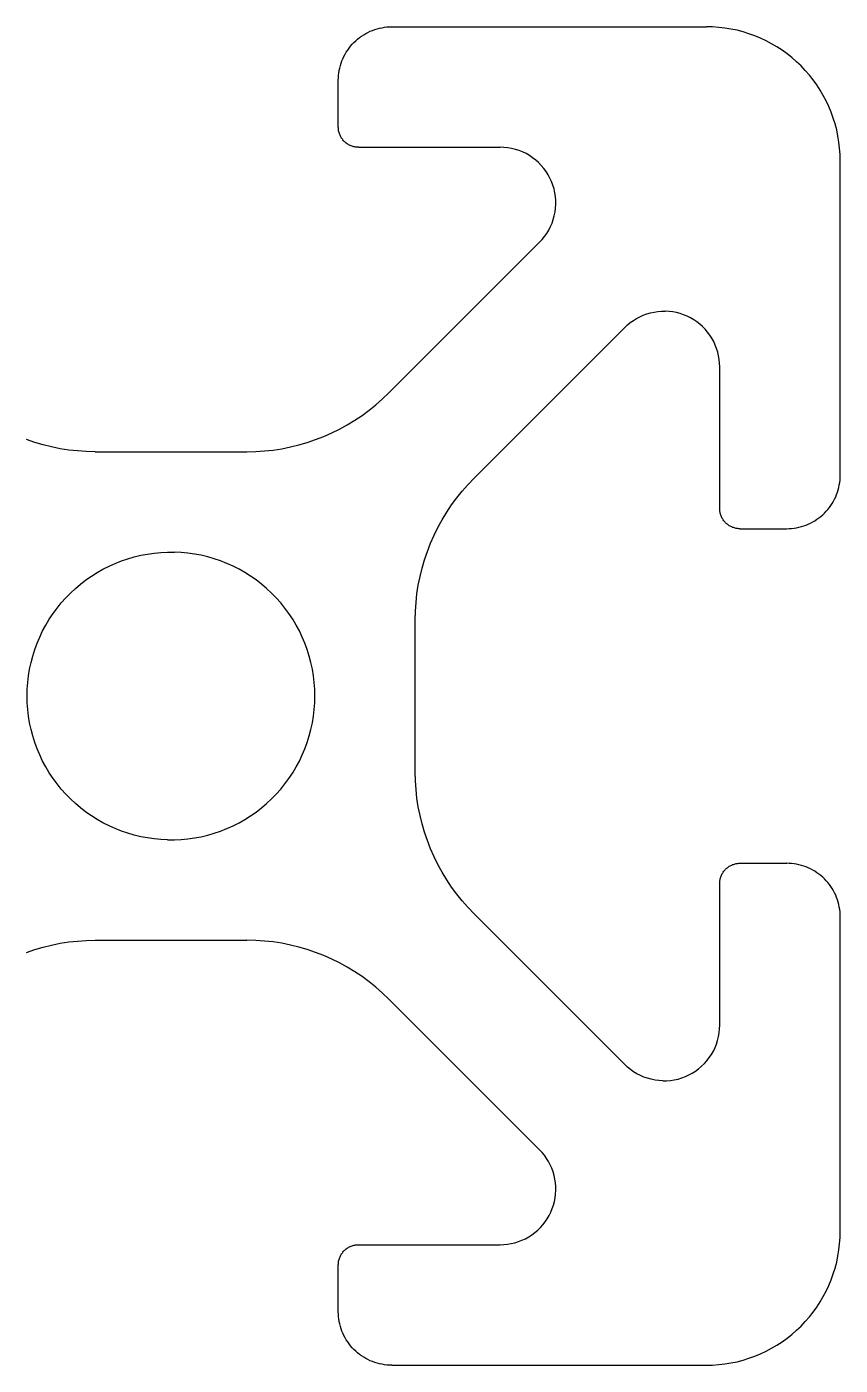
# Model space of a CAD drawing. Extents: x -10 to 10, y -10 to 10.
# Drawn here: x -2.16 to 10, y -10 to 10 of the extents above; entities that cross this region are included whole.
import ezdxf

# ---------------------------------------------------------------- set-up
doc = ezdxf.new("R2010")
doc.units = 0
doc.header["$LTSCALE"] = 1.2
doc.linetypes.add('PHL_THICK', pattern=[0])
doc.layers.add('PROJECTION', color=7, linetype='CONTINUOUS')

msp = doc.modelspace()

# ---------------------------------------------------------------- linework, layer by layer
at = {"layer": 'PROJECTION', "color": 7, "linetype": 'PHL_THICK'}
for p, q in [((3.263053, 9.999146), (3.3, 10)), ((3.3, 10), (8, 10)), ((8.092367, 9.997866), (8, 10)), ((2.761044, 9.791207), (2.788923, 9.815467)), ((2.788923, 9.815467), (2.817892, 9.838414)), ((2.817892, 9.838414), (2.847891, 9.859998)), ((2.847891, 9.859998), (2.878854, 9.880174)), ((2.878854, 9.880174), (2.910717, 9.898898)), ((2.910717, 9.898898), (2.943409, 9.916131)), ((2.943409, 9.916131), (2.976863, 9.931835)), ((2.976863, 9.931835), (3.011007, 9.945978)), ((3.011007, 9.945978), (3.045767, 9.958529)), ((3.045767, 9.958529), (3.08107, 9.96946)), ((3.08107, 9.96946), (3.11684, 9.97875)), ((3.11684, 9.97875), (3.153, 9.986379)), ((3.153, 9.986379), (3.189475, 9.992329)), ((3.189475, 9.992329), (3.226185, 9.996588)), ((3.226185, 9.996588), (3.263053, 9.999146)), ((8.184537, 9.991468), (8.092367, 9.997866)), ((8.276313, 9.980821), (8.184537, 9.991468)), ((8.367499, 9.965946), (8.276313, 9.980821)), ((8.457901, 9.946877), (8.367499, 9.965946)), ((8.547326, 9.923652), (8.457901, 9.946877)), ((8.635583, 9.896321), (8.547326, 9.923652)), ((8.722484, 9.864944), (8.635583, 9.896321)), ((8.807842, 9.829588), (8.722484, 9.864944)), ((8.891477, 9.790326), (8.807842, 9.829588)), ((2.601102, 9.589284), (2.619826, 9.621146)), ((2.619826, 9.621146), (2.640002, 9.652109)), ((2.640002, 9.652109), (2.661586, 9.682108)), ((2.661586, 9.682108), (2.684533, 9.711078)), ((2.684533, 9.711078), (2.708793, 9.738956)), ((2.708793, 9.738956), (2.734315, 9.765685)), ((2.734315, 9.765685), (2.761044, 9.791207)), ((8.973209, 9.747245), (8.891477, 9.790326)), ((9.052864, 9.700435), (8.973209, 9.747245)), ((9.130273, 9.649995), (9.052864, 9.700435)), ((9.205269, 9.596034), (9.130273, 9.649995)), ((2.52125, 9.383161), (2.53054, 9.41893)), ((2.53054, 9.41893), (2.541471, 9.454233)), ((2.541471, 9.454233), (2.554022, 9.488994)), ((2.554022, 9.488994), (2.568165, 9.523137)), ((2.568165, 9.523137), (2.583869, 9.556591)), ((2.583869, 9.556591), (2.601102, 9.589284)), ((9.277694, 9.538668), (9.205269, 9.596034)), ((9.347391, 9.478018), (9.277694, 9.538668)), ((9.414213, 9.414213), (9.347391, 9.478018)), ((9.478018, 9.347391), (9.414213, 9.414213)), ((2.5, 9.2), (2.500854, 9.236947)), ((2.500854, 9.236947), (2.503413, 9.273815)), ((2.503413, 9.273815), (2.507672, 9.310525)), ((2.507672, 9.310525), (2.513622, 9.346999)), ((2.513622, 9.346999), (2.52125, 9.383161)), ((9.538668, 9.277694), (9.478018, 9.347391)), ((9.596034, 9.205269), (9.538668, 9.277694)), ((9.649995, 9.130273), (9.596034, 9.205269)), ((2.5, 8.5), (2.5, 9.2)), ((9.700435, 9.052864), (9.649995, 9.130273)), ((9.747245, 8.973209), (9.700435, 9.052864)), ((9.790326, 8.891477), (9.747245, 8.973209)), ((9.829588, 8.807842), (9.790326, 8.891477)), ((9.864944, 8.722484), (9.829588, 8.807842)), ((9.896321, 8.635583), (9.864944, 8.722484)), ((9.923652, 8.547326), (9.896321, 8.635583)), ((2.50032, 8.486145), (2.5, 8.5)), ((2.50128, 8.47232), (2.50032, 8.486145)), ((2.502877, 8.458553), (2.50128, 8.47232)), ((2.505108, 8.444875), (2.502877, 8.458553)), ((2.507969, 8.431314), (2.505108, 8.444875)), ((2.511452, 8.417901), (2.507969, 8.431314)), ((2.515552, 8.404662), (2.511452, 8.417901)), ((2.520258, 8.391627), (2.515552, 8.404662)), ((9.946877, 8.457901), (9.923652, 8.547326)), ((9.965946, 8.367499), (9.946877, 8.457901)), ((2.525562, 8.378823), (2.520258, 8.391627)), ((2.531451, 8.366279), (2.525562, 8.378823)), ((2.537913, 8.354018), (2.531451, 8.366279)), ((2.544935, 8.342071), (2.537913, 8.354018)), ((2.552501, 8.330459), (2.544935, 8.342071)), ((2.560595, 8.31921), (2.552501, 8.330459)), ((2.5692, 8.308346), (2.560595, 8.31921)), ((2.578297, 8.297892), (2.5692, 8.308346)), ((2.587868, 8.287868), (2.578297, 8.297892)), ((2.597891, 8.278297), (2.587868, 8.287868)), ((2.608346, 8.269199), (2.597891, 8.278297)), ((2.61921, 8.260594), (2.608346, 8.269199)), ((2.630459, 8.252501), (2.61921, 8.260594)), ((2.64207, 8.244935), (2.630459, 8.252501)), ((2.654019, 8.237913), (2.64207, 8.244935)), ((2.666279, 8.231451), (2.654019, 8.237913)), ((2.678824, 8.225562), (2.666279, 8.231451)), ((2.691628, 8.220259), (2.678824, 8.225562)), ((2.704663, 8.215551), (2.691628, 8.220259)), ((2.717901, 8.211452), (2.704663, 8.215551)), ((2.731315, 8.207969), (2.717901, 8.211452)), ((2.744875, 8.205108), (2.731315, 8.207969)), ((2.758553, 8.202877), (2.744875, 8.205108)), ((2.77232, 8.20128), (2.758553, 8.202877)), ((2.786145, 8.20032), (2.77232, 8.20128)), ((2.8, 8.2), (2.786145, 8.20032)), ((9.980821, 8.276313), (9.965946, 8.367499)), ((9.991468, 8.184537), (9.980821, 8.276313)), ((2.8, 8.2), (4.917588, 8.2)), ((4.975228, 8.198002), (4.917588, 8.2)), ((5.032591, 8.192018), (4.975228, 8.198002)), ((5.089402, 8.182076), (5.032591, 8.192018)), ((5.145389, 8.168223), (5.089402, 8.182076)), ((5.200281, 8.150528), (5.145389, 8.168223)), ((5.253817, 8.129073), (5.200281, 8.150528)), ((5.305738, 8.103964), (5.253817, 8.129073)), ((5.355797, 8.075319), (5.305738, 8.103964)), ((5.403751, 8.043277), (5.355797, 8.075319)), ((5.449372, 8.007991), (5.403751, 8.043277)), ((5.49244, 7.969631), (5.449372, 8.007991)), ((9.997866, 8.092367), (9.991468, 8.184537)), ((10, 8), (9.997866, 8.092367)), ((10, 3.3), (10, 8)), ((5.532748, 7.92838), (5.49244, 7.969631)), ((5.570103, 7.884438), (5.532748, 7.92838)), ((5.604326, 7.838015), (5.570103, 7.884438)), ((5.635252, 7.789333), (5.604326, 7.838015)), ((5.662733, 7.738626), (5.635252, 7.789333)), ((5.686636, 7.686139), (5.662733, 7.738626)), ((5.706848, 7.632122), (5.686636, 7.686139)), ((5.723271, 7.576835), (5.706848, 7.632122)), ((5.735826, 7.520544), (5.723271, 7.576835)), ((5.744454, 7.463518), (5.735826, 7.520544)), ((5.749112, 7.406032), (5.744454, 7.463518)), ((5.749778, 7.348361), (5.749112, 7.406032)), ((5.72789, 7.177007), (5.739141, 7.233573)), ((5.739141, 7.233573), (5.746449, 7.290783)), ((5.746449, 7.290783), (5.749778, 7.348361)), ((5.644802, 6.962533), (5.671104, 7.013861)), ((5.671104, 7.013861), (5.693789, 7.066886)), ((5.693789, 7.066886), (5.712748, 7.121356)), ((5.712748, 7.121356), (5.72789, 7.177007)), ((5.506192, 6.778985), (5.545537, 6.821155)), ((5.545537, 6.821155), (5.581867, 6.865948)), ((5.581867, 6.865948), (5.615008, 6.91315)), ((5.615008, 6.91315), (5.644802, 6.962533)), ((3.255888, 4.52868), (5.506192, 6.778985)), ((6.863322, 5.579875), (6.909015, 5.612297)), ((6.909015, 5.612297), (6.956787, 5.641571)), ((6.956787, 5.641571), (7.006419, 5.667565)), ((7.006419, 5.667565), (7.057687, 5.690162)), ((7.057687, 5.690162), (7.110359, 5.709259)), ((7.110359, 5.709259), (7.164196, 5.724769)), ((7.164196, 5.724769), (7.218956, 5.736623)), ((7.218956, 5.736623), (7.274388, 5.744766)), ((7.274388, 5.744766), (7.330242, 5.749162)), ((7.330242, 5.749162), (7.386266, 5.749791)), ((7.442205, 5.746649), (7.386266, 5.749791)), ((7.497806, 5.739752), (7.442205, 5.746649)), ((7.552817, 5.72913), (7.497806, 5.739752)), ((7.606989, 5.714831), (7.552817, 5.72913)), ((7.660077, 5.696921), (7.606989, 5.714831)), ((7.711839, 5.67548), (7.660077, 5.696921)), ((7.762042, 5.650606), (7.711839, 5.67548)), ((7.810458, 5.622411), (7.762042, 5.650606)), ((7.856868, 5.591023), (7.810458, 5.622411)), ((4.52868, 3.255888), (6.778985, 5.506192)), ((6.778985, 5.506192), (6.819912, 5.544454)), ((6.819912, 5.544454), (6.863322, 5.579875)), ((7.901061, 5.556585), (7.856868, 5.591023)), ((7.942837, 5.519251), (7.901061, 5.556585)), ((7.982007, 5.479192), (7.942837, 5.519251)), ((8.018394, 5.436589), (7.982007, 5.479192)), ((8.051832, 5.391634), (8.018394, 5.436589)), ((8.082171, 5.344532), (8.051832, 5.391634)), ((8.109273, 5.295496), (8.082171, 5.344532)), ((8.133014, 5.244747), (8.109273, 5.295496)), ((8.153288, 5.192516), (8.133014, 5.244747)), ((8.170002, 5.13904), (8.153288, 5.192516)), ((8.183082, 5.084561), (8.170002, 5.13904)), ((8.192467, 5.029326), (8.183082, 5.084561)), ((8.198114, 4.973584), (8.192467, 5.029326)), ((8.2, 4.917588), (8.198114, 4.973584)), ((8.2, 2.8), (8.2, 4.917588)), ((3.06293, 4.351867), (3.161338, 4.438168)), ((3.161338, 4.438168), (3.255888, 4.52868)), ((2.855296, 4.192544), (2.960851, 4.26994)), ((2.960851, 4.26994), (3.06293, 4.351867)), ((2.519813, 3.988967), (2.634567, 4.051924)), ((2.634567, 4.051924), (2.746466, 4.119826)), ((2.746466, 4.119826), (2.855296, 4.192544)), ((-2.036685, 3.788849), (-2.160628, 3.830922)), ((2.036685, 3.788849), (2.160628, 3.830922)), ((2.160628, 3.830922), (2.282617, 3.878361)), ((2.282617, 3.878361), (2.402422, 3.931077)), ((2.402422, 3.931077), (2.519813, 3.988967)), ((-1.911024, 3.752223), (-2.036685, 3.788849)), ((-1.783886, 3.721112), (-1.911024, 3.752223)), ((-1.655512, 3.695577), (-1.783886, 3.721112)), ((-1.526146, 3.675665), (-1.655512, 3.695577)), ((-1.396034, 3.661416), (-1.526146, 3.675665)), ((-1.265425, 3.652855), (-1.396034, 3.661416)), ((-1.134567, 3.65), (-1.265425, 3.652855)), ((-1.134567, 3.65), (1.134567, 3.65)), ((1.134567, 3.65), (1.265425, 3.652855)), ((1.265425, 3.652855), (1.396034, 3.661416)), ((1.396034, 3.661416), (1.526146, 3.675665)), ((1.526146, 3.675665), (1.655512, 3.695577)), ((1.655512, 3.695577), (1.783886, 3.721112)), ((1.783886, 3.721112), (1.911024, 3.752223)), ((1.911024, 3.752223), (2.036685, 3.788849)), ((4.438168, 3.161338), (4.52868, 3.255888)), ((9.992329, 3.189475), (9.996588, 3.226185)), ((9.996588, 3.226185), (9.999146, 3.263053)), ((9.999146, 3.263053), (10, 3.3)), ((4.26994, 2.960851), (4.351867, 3.06293)), ((4.351867, 3.06293), (4.438168, 3.161338)), ((9.931835, 2.976863), (9.945978, 3.011007)), ((9.945978, 3.011007), (9.958529, 3.045767)), ((9.958529, 3.045767), (9.96946, 3.08107)), ((9.96946, 3.08107), (9.97875, 3.11684)), ((9.97875, 3.11684), (9.986379, 3.153)), ((9.986379, 3.153), (9.992329, 3.189475)), ((4.119826, 2.746466), (4.192544, 2.855296)), ((4.192544, 2.855296), (4.26994, 2.960851)), ((9.815467, 2.788923), (9.838414, 2.817892)), ((9.838414, 2.817892), (9.859998, 2.847891)), ((9.859998, 2.847891), (9.880174, 2.878854)), ((9.880174, 2.878854), (9.898898, 2.910717)), ((9.898898, 2.910717), (9.916131, 2.943409)), ((9.916131, 2.943409), (9.931835, 2.976863)), ((3.988967, 2.519813), (4.051924, 2.634567)), ((4.051924, 2.634567), (4.119826, 2.746466)), ((8.20032, 2.786145), (8.2, 2.8)), ((8.20128, 2.77232), (8.20032, 2.786145)), ((8.202877, 2.758553), (8.20128, 2.77232)), ((8.205108, 2.744875), (8.202877, 2.758553)), ((8.207969, 2.731315), (8.205108, 2.744875)), ((8.211452, 2.717901), (8.207969, 2.731315)), ((8.215551, 2.704663), (8.211452, 2.717901)), ((8.220259, 2.691628), (8.215551, 2.704663)), ((8.225562, 2.678824), (8.220259, 2.691628)), ((8.231451, 2.666279), (8.225562, 2.678824)), ((8.237913, 2.654019), (8.231451, 2.666279)), ((8.244935, 2.64207), (8.237913, 2.654019)), ((8.252501, 2.630459), (8.244935, 2.64207)), ((8.260594, 2.61921), (8.252501, 2.630459)), ((8.269199, 2.608346), (8.260594, 2.61921)), ((8.278297, 2.597891), (8.269199, 2.608346)), ((9.556591, 2.583869), (9.589284, 2.601102)), ((9.589284, 2.601102), (9.621146, 2.619826)), ((9.621146, 2.619826), (9.652109, 2.640002)), ((9.652109, 2.640002), (9.682108, 2.661586)), ((9.682108, 2.661586), (9.711078, 2.684533)), ((9.711078, 2.684533), (9.738956, 2.708793)), ((9.738956, 2.708793), (9.765685, 2.734315)), ((9.765685, 2.734315), (9.791207, 2.761044)), ((9.791207, 2.761044), (9.815467, 2.788923)), ((3.878361, 2.282617), (3.931077, 2.402422)), ((3.931077, 2.402422), (3.988967, 2.519813)), ((8.287868, 2.587868), (8.278297, 2.597891)), ((8.297892, 2.578297), (8.287868, 2.587868)), ((8.308346, 2.5692), (8.297892, 2.578297)), ((8.31921, 2.560595), (8.308346, 2.5692)), ((8.330459, 2.552501), (8.31921, 2.560595)), ((8.342071, 2.544935), (8.330459, 2.552501)), ((8.354018, 2.537913), (8.342071, 2.544935)), ((8.366279, 2.531451), (8.354018, 2.537913)), ((8.378823, 2.525562), (8.366279, 2.531451)), ((8.391627, 2.520258), (8.378823, 2.525562)), ((8.404662, 2.515552), (8.391627, 2.520258)), ((8.417901, 2.511452), (8.404662, 2.515552)), ((8.431314, 2.507969), (8.417901, 2.511452)), ((8.444875, 2.505108), (8.431314, 2.507969)), ((8.458553, 2.502877), (8.444875, 2.505108)), ((8.47232, 2.50128), (8.458553, 2.502877)), ((8.486145, 2.50032), (8.47232, 2.50128)), ((8.5, 2.5), (8.486145, 2.50032)), ((8.5, 2.5), (9.2, 2.5)), ((9.2, 2.5), (9.236947, 2.500854)), ((9.236947, 2.500854), (9.273815, 2.503413)), ((9.273815, 2.503413), (9.310525, 2.507672)), ((9.310525, 2.507672), (9.346999, 2.513622)), ((9.346999, 2.513622), (9.383161, 2.52125)), ((9.383161, 2.52125), (9.41893, 2.53054)), ((9.41893, 2.53054), (9.454233, 2.541471)), ((9.454233, 2.541471), (9.488994, 2.554022)), ((9.488994, 2.554022), (9.523137, 2.568165)), ((9.523137, 2.568165), (9.556591, 2.583869)), ((3.830922, 2.160628), (3.878361, 2.282617)), ((-0.834397, 1.981485), (-0.740604, 2.018417)), ((-0.740604, 2.018417), (-0.645182, 2.050912)), ((-0.645182, 2.050912), (-0.548342, 2.078899)), ((-0.548342, 2.078899), (-0.450297, 2.102316)), ((-0.450297, 2.102316), (-0.351261, 2.121112)), ((-0.351261, 2.121112), (-0.251454, 2.135245)), ((-0.251454, 2.135245), (-0.151094, 2.144684)), ((-0.151094, 2.144684), (-0.050402, 2.149409)), ((-0.050402, 2.149409), (0.050402, 2.149409)), ((0.151094, 2.144684), (0.050402, 2.149409)), ((0.251454, 2.135245), (0.151094, 2.144684)), ((0.351261, 2.121112), (0.251454, 2.135245)), ((0.450297, 2.102316), (0.351261, 2.121112)), ((0.548342, 2.078899), (0.450297, 2.102316)), ((0.645182, 2.050912), (0.548342, 2.078899)), ((0.740604, 2.018417), (0.645182, 2.050912)), ((0.834397, 1.981485), (0.740604, 2.018417)), ((3.752223, 1.911024), (3.788849, 2.036685)), ((3.788849, 2.036685), (3.830922, 2.160628)), ((-1.189232, 1.791152), (-1.10397, 1.844926)), ((-1.10397, 1.844926), (-1.01628, 1.894644)), ((-1.01628, 1.894644), (-0.926357, 1.940197)), ((-0.926357, 1.940197), (-0.834397, 1.981485)), ((0.926357, 1.940197), (0.834397, 1.981485)), ((1.01628, 1.894644), (0.926357, 1.940197)), ((1.10397, 1.844926), (1.01628, 1.894644)), ((1.189232, 1.791152), (1.10397, 1.844926)), ((3.721112, 1.783886), (3.752223, 1.911024)), ((-1.502354, 1.537996), (-1.428614, 1.606724)), ((-1.428614, 1.606724), (-1.351733, 1.671921)), ((-1.351733, 1.671921), (-1.27188, 1.733442)), ((-1.27188, 1.733442), (-1.189232, 1.791152)), ((1.27188, 1.733442), (1.189232, 1.791152)), ((1.351733, 1.671921), (1.27188, 1.733442)), ((1.428614, 1.606724), (1.351733, 1.671921)), ((1.502354, 1.537996), (1.428614, 1.606724)), ((3.675665, 1.526146), (3.695577, 1.655512)), ((3.695577, 1.655512), (3.721112, 1.783886)), ((-1.639773, 1.390555), (-1.572792, 1.465887)), ((-1.572792, 1.465887), (-1.502354, 1.537996)), ((1.572792, 1.465887), (1.502354, 1.537996)), ((1.639773, 1.390555), (1.572792, 1.465887)), ((3.661416, 1.396034), (3.675665, 1.526146)), ((-1.818539, 1.146916), (-1.762782, 1.230894)), ((-1.762782, 1.230894), (-1.703149, 1.312167)), ((-1.703149, 1.312167), (-1.639773, 1.390555)), ((1.703149, 1.312167), (1.639773, 1.390555)), ((1.762782, 1.230894), (1.703149, 1.312167)), ((1.818539, 1.146916), (1.762782, 1.230894)), ((3.65, 1.134567), (3.652855, 1.265425)), ((3.652855, 1.265425), (3.661416, 1.396034)), ((-1.917947, 0.971586), (-1.870299, 1.060416)), ((-1.870299, 1.060416), (-1.818539, 1.146916)), ((1.870299, 1.060416), (1.818539, 1.146916)), ((1.917947, 0.971586), (1.870299, 1.060416)), ((3.65, -1.134567), (3.65, 1.134567)), ((-2.0005, 0.787717), (-1.96138, 0.880619)), ((-1.96138, 0.880619), (-1.917947, 0.971586)), ((1.96138, 0.880619), (1.917947, 0.971586)), ((2.0005, 0.787717), (1.96138, 0.880619)), ((-2.065473, 0.596926), (-2.035224, 0.693083)), ((-2.035224, 0.693083), (-2.0005, 0.787717)), ((2.035224, 0.693083), (2.0005, 0.787717)), ((2.065473, 0.596926), (2.035224, 0.693083)), ((-2.128763, 0.30144), (-2.112294, 0.400889)), ((-2.112294, 0.400889), (-2.091182, 0.499457)), ((-2.091182, 0.499457), (-2.065473, 0.596926)), ((2.091182, 0.499457), (2.065473, 0.596926)), ((2.112294, 0.400889), (2.091182, 0.499457)), ((2.128763, 0.30144), (2.112294, 0.400889)), ((-2.147637, 0.100775), (-2.140553, 0.201329)), ((-2.140553, 0.201329), (-2.128763, 0.30144)), ((2.140553, 0.201329), (2.128763, 0.30144)), ((2.147637, 0.100775), (2.140553, 0.201329)), ((-2.15, 0), (-2.147637, 0.100775)), ((-2.147637, -0.100775), (-2.15, 0)), ((2.15, 0), (2.147637, 0.100775)), ((2.147637, -0.100775), (2.15, 0)), ((-2.140553, -0.201329), (-2.147637, -0.100775)), ((2.140553, -0.201329), (2.147637, -0.100775)), ((-2.128763, -0.30144), (-2.140553, -0.201329)), ((-2.112294, -0.400889), (-2.128763, -0.30144)), ((2.112294, -0.400889), (2.128763, -0.30144)), ((2.128763, -0.30144), (2.140553, -0.201329)), ((-2.091182, -0.499457), (-2.112294, -0.400889)), ((-2.065473, -0.596926), (-2.091182, -0.499457)), ((-2.035224, -0.693083), (-2.065473, -0.596926)), ((2.035224, -0.693083), (2.065473, -0.596926)), ((2.065473, -0.596926), (2.091182, -0.499457)), ((2.091182, -0.499457), (2.112294, -0.400889)), ((-2.0005, -0.787717), (-2.035224, -0.693083)), ((-1.96138, -0.880619), (-2.0005, -0.787717)), ((1.96138, -0.880619), (2.0005, -0.787717)), ((2.0005, -0.787717), (2.035224, -0.693083)), ((-1.917947, -0.971586), (-1.96138, -0.880619)), ((-1.870299, -1.060416), (-1.917947, -0.971586)), ((1.870299, -1.060416), (1.917947, -0.971586)), ((1.917947, -0.971586), (1.96138, -0.880619)), ((-1.818539, -1.146916), (-1.870299, -1.060416)), ((-1.762782, -1.230894), (-1.818539, -1.146916)), ((1.762782, -1.230894), (1.818539, -1.146916)), ((1.818539, -1.146916), (1.870299, -1.060416)), ((3.652855, -1.265425), (3.65, -1.134567)), ((-1.703149, -1.312167), (-1.762782, -1.230894)), ((-1.639773, -1.390555), (-1.703149, -1.312167)), ((-1.572792, -1.465887), (-1.639773, -1.390555)), ((1.572792, -1.465887), (1.639773, -1.390555)), ((1.639773, -1.390555), (1.703149, -1.312167)), ((1.703149, -1.312167), (1.762782, -1.230894)), ((3.661416, -1.396034), (3.652855, -1.265425)), ((3.675665, -1.526146), (3.661416, -1.396034)), ((-1.502354, -1.537996), (-1.572792, -1.465887)), ((-1.428614, -1.606724), (-1.502354, -1.537996)), ((1.428614, -1.606724), (1.502354, -1.537996)), ((1.502354, -1.537996), (1.572792, -1.465887)), ((3.695577, -1.655512), (3.675665, -1.526146)), ((-1.351733, -1.671921), (-1.428614, -1.606724)), ((-1.27188, -1.733442), (-1.351733, -1.671921)), ((-1.189232, -1.791152), (-1.27188, -1.733442)), ((-1.10397, -1.844926), (-1.189232, -1.791152)), ((1.10397, -1.844926), (1.189232, -1.791152)), ((1.189232, -1.791152), (1.27188, -1.733442)), ((1.27188, -1.733442), (1.351733, -1.671921)), ((1.351733, -1.671921), (1.428614, -1.606724)), ((3.721112, -1.783886), (3.695577, -1.655512)), ((3.752223, -1.911024), (3.721112, -1.783886)), ((-1.01628, -1.894644), (-1.10397, -1.844926)), ((-0.926357, -1.940197), (-1.01628, -1.894644)), ((-0.834397, -1.981485), (-0.926357, -1.940197)), ((-0.740604, -2.018417), (-0.834397, -1.981485)), ((0.740604, -2.018417), (0.834397, -1.981485)), ((0.834397, -1.981485), (0.926357, -1.940197)), ((0.926357, -1.940197), (1.01628, -1.894644)), ((1.01628, -1.894644), (1.10397, -1.844926)), ((3.788849, -2.036685), (3.752223, -1.911024)), ((-0.645182, -2.050912), (-0.740604, -2.018417)), ((-0.548342, -2.078899), (-0.645182, -2.050912)), ((-0.450297, -2.102316), (-0.548342, -2.078899)), ((-0.351261, -2.121112), (-0.450297, -2.102316)), ((-0.251454, -2.135245), (-0.351261, -2.121112)), ((-0.151094, -2.144684), (-0.251454, -2.135245)), ((-0.050402, -2.149409), (-0.151094, -2.144684)), ((-0.050402, -2.149409), (0.050402, -2.149409)), ((0.050402, -2.149409), (0.151094, -2.144684)), ((0.151094, -2.144684), (0.251454, -2.135245)), ((0.251454, -2.135245), (0.351261, -2.121112)), ((0.351261, -2.121112), (0.450297, -2.102316)), ((0.450297, -2.102316), (0.548342, -2.078899)), ((0.548342, -2.078899), (0.645182, -2.050912)), ((0.645182, -2.050912), (0.740604, -2.018417)), ((3.830922, -2.160628), (3.788849, -2.036685)), ((3.878361, -2.282617), (3.830922, -2.160628)), ((3.931077, -2.402422), (3.878361, -2.282617)), ((3.988967, -2.519813), (3.931077, -2.402422)), ((4.051924, -2.634567), (3.988967, -2.519813)), ((8.269199, -2.608346), (8.278297, -2.597891)), ((8.278297, -2.597891), (8.287868, -2.587868)), ((8.287868, -2.587868), (8.297892, -2.578297)), ((8.297892, -2.578297), (8.308346, -2.5692)), ((8.308346, -2.5692), (8.31921, -2.560595)), ((8.31921, -2.560595), (8.330459, -2.552501)), ((8.330459, -2.552501), (8.342071, -2.544935)), ((8.342071, -2.544935), (8.354018, -2.537913)), ((8.354018, -2.537913), (8.366279, -2.531451)), ((8.366279, -2.531451), (8.378823, -2.525562)), ((8.378823, -2.525562), (8.391627, -2.520258)), ((8.391627, -2.520258), (8.404662, -2.515552)), ((8.404662, -2.515552), (8.417901, -2.511452)), ((8.417901, -2.511452), (8.431314, -2.507969)), ((8.431314, -2.507969), (8.444875, -2.505108)), ((8.444875, -2.505108), (8.458553, -2.502877)), ((8.458553, -2.502877), (8.47232, -2.50128)), ((8.47232, -2.50128), (8.486145, -2.50032)), ((8.486145, -2.50032), (8.5, -2.5)), ((8.5, -2.5), (9.2, -2.5)), ((9.236947, -2.500854), (9.2, -2.5)), ((9.273815, -2.503413), (9.236947, -2.500854)), ((9.310525, -2.507672), (9.273815, -2.503413)), ((9.346999, -2.513622), (9.310525, -2.507672)), ((9.383161, -2.52125), (9.346999, -2.513622)), ((9.41893, -2.53054), (9.383161, -2.52125)), ((9.454233, -2.541471), (9.41893, -2.53054)), ((9.488994, -2.554022), (9.454233, -2.541471)), ((9.523137, -2.568165), (9.488994, -2.554022)), ((9.556591, -2.583869), (9.523137, -2.568165)), ((9.589284, -2.601102), (9.556591, -2.583869)), ((4.119826, -2.746466), (4.051924, -2.634567)), ((4.192544, -2.855296), (4.119826, -2.746466)), ((8.2, -2.8), (8.20032, -2.786145)), ((8.2, -4.917588), (8.2, -2.8)), ((8.20032, -2.786145), (8.20128, -2.77232)), ((8.20128, -2.77232), (8.202877, -2.758553)), ((8.202877, -2.758553), (8.205108, -2.744875)), ((8.205108, -2.744875), (8.207969, -2.731315)), ((8.207969, -2.731315), (8.211452, -2.717901)), ((8.211452, -2.717901), (8.215551, -2.704663)), ((8.215551, -2.704663), (8.220259, -2.691628)), ((8.220259, -2.691628), (8.225562, -2.678824)), ((8.225562, -2.678824), (8.231451, -2.666279)), ((8.231451, -2.666279), (8.237913, -2.654019)), ((8.237913, -2.654019), (8.244935, -2.64207)), ((8.244935, -2.64207), (8.252501, -2.630459)), ((8.252501, -2.630459), (8.260594, -2.61921)), ((8.260594, -2.61921), (8.269199, -2.608346)), ((9.621146, -2.619826), (9.589284, -2.601102)), ((9.652109, -2.640002), (9.621146, -2.619826)), ((9.682108, -2.661586), (9.652109, -2.640002)), ((9.711078, -2.684533), (9.682108, -2.661586)), ((9.738956, -2.708793), (9.711078, -2.684533)), ((9.765685, -2.734315), (9.738956, -2.708793)), ((9.791207, -2.761044), (9.765685, -2.734315)), ((9.815467, -2.788923), (9.791207, -2.761044)), ((9.838414, -2.817892), (9.815467, -2.788923)), ((4.26994, -2.960851), (4.192544, -2.855296)), ((4.351867, -3.06293), (4.26994, -2.960851)), ((9.859998, -2.847891), (9.838414, -2.817892)), ((9.880174, -2.878854), (9.859998, -2.847891)), ((9.898898, -2.910717), (9.880174, -2.878854)), ((9.916131, -2.943409), (9.898898, -2.910717)), ((9.931835, -2.976863), (9.916131, -2.943409)), ((9.945978, -3.011007), (9.931835, -2.976863)), ((4.438168, -3.161338), (4.351867, -3.06293)), ((4.52868, -3.255888), (4.438168, -3.161338)), ((9.958529, -3.045767), (9.945978, -3.011007)), ((9.96946, -3.08107), (9.958529, -3.045767)), ((9.97875, -3.11684), (9.96946, -3.08107)), ((9.986379, -3.153), (9.97875, -3.11684)), ((9.992329, -3.189475), (9.986379, -3.153)), ((9.996588, -3.226185), (9.992329, -3.189475)), ((6.778985, -5.506192), (4.52868, -3.255888)), ((9.999146, -3.263053), (9.996588, -3.226185)), ((10, -3.3), (9.999146, -3.263053)), ((10, -8), (10, -3.3)), ((-2.160628, -3.830922), (-2.036685, -3.788849)), ((-2.036685, -3.788849), (-1.911024, -3.752223)), ((-1.911024, -3.752223), (-1.783886, -3.721112)), ((-1.783886, -3.721112), (-1.655512, -3.695577)), ((-1.655512, -3.695577), (-1.526146, -3.675665)), ((-1.526146, -3.675665), (-1.396034, -3.661416)), ((-1.396034, -3.661416), (-1.265425, -3.652855)), ((-1.265425, -3.652855), (-1.134567, -3.65)), ((-1.134567, -3.65), (1.134567, -3.65)), ((1.265425, -3.652855), (1.134567, -3.65)), ((1.396034, -3.661416), (1.265425, -3.652855)), ((1.526146, -3.675665), (1.396034, -3.661416)), ((1.655512, -3.695577), (1.526146, -3.675665)), ((1.783886, -3.721112), (1.655512, -3.695577)), ((1.911024, -3.752223), (1.783886, -3.721112)), ((2.036685, -3.788849), (1.911024, -3.752223)), ((2.160628, -3.830922), (2.036685, -3.788849)), ((2.282617, -3.878361), (2.160628, -3.830922)), ((2.402422, -3.931077), (2.282617, -3.878361)), ((2.519813, -3.988967), (2.402422, -3.931077)), ((2.634567, -4.051924), (2.519813, -3.988967)), ((2.746466, -4.119826), (2.634567, -4.051924)), ((2.855296, -4.192544), (2.746466, -4.119826)), ((2.960851, -4.26994), (2.855296, -4.192544)), ((3.06293, -4.351867), (2.960851, -4.26994)), ((3.161338, -4.438168), (3.06293, -4.351867)), ((3.255888, -4.52868), (3.161338, -4.438168)), ((5.506192, -6.778985), (3.255888, -4.52868)), ((8.192018, -5.032591), (8.198002, -4.975228)), ((8.198002, -4.975228), (8.2, -4.917588)), ((8.150528, -5.200281), (8.168223, -5.145389)), ((8.168223, -5.145389), (8.182076, -5.089402)), ((8.182076, -5.089402), (8.192018, -5.032591)), ((8.043277, -5.403751), (8.075319, -5.355797)), ((8.075319, -5.355797), (8.103964, -5.305738)), ((8.103964, -5.305738), (8.129073, -5.253817)), ((8.129073, -5.253817), (8.150528, -5.200281)), ((6.821155, -5.545537), (6.778985, -5.506192)), ((6.865948, -5.581867), (6.821155, -5.545537)), ((6.91315, -5.615008), (6.865948, -5.581867)), ((7.838015, -5.604326), (7.884438, -5.570103)), ((7.884438, -5.570103), (7.92838, -5.532748)), ((7.92838, -5.532748), (7.969631, -5.49244)), ((7.969631, -5.49244), (8.007991, -5.449372)), ((8.007991, -5.449372), (8.043277, -5.403751)), ((6.962533, -5.644802), (6.91315, -5.615008)), ((7.013861, -5.671104), (6.962533, -5.644802)), ((7.066886, -5.693789), (7.013861, -5.671104)), ((7.121356, -5.712748), (7.066886, -5.693789)), ((7.177007, -5.72789), (7.121356, -5.712748)), ((7.233573, -5.739141), (7.177007, -5.72789)), ((7.290783, -5.746449), (7.233573, -5.739141)), ((7.348361, -5.749778), (7.290783, -5.746449)), ((7.348361, -5.749778), (7.406032, -5.749112)), ((7.406032, -5.749112), (7.463518, -5.744454)), ((7.463518, -5.744454), (7.520544, -5.735826)), ((7.520544, -5.735826), (7.576835, -5.723271)), ((7.576835, -5.723271), (7.632122, -5.706848)), ((7.632122, -5.706848), (7.686139, -5.686636)), ((7.686139, -5.686636), (7.738626, -5.662733)), ((7.738626, -5.662733), (7.789333, -5.635252)), ((7.789333, -5.635252), (7.838015, -5.604326)), ((5.544454, -6.819912), (5.506192, -6.778985)), ((5.579875, -6.863322), (5.544454, -6.819912)), ((5.612297, -6.909015), (5.579875, -6.863322)), ((5.641571, -6.956787), (5.612297, -6.909015)), ((5.667565, -7.006419), (5.641571, -6.956787)), ((5.690162, -7.057687), (5.667565, -7.006419)), ((5.709259, -7.110359), (5.690162, -7.057687)), ((5.724769, -7.164196), (5.709259, -7.110359)), ((5.736623, -7.218956), (5.724769, -7.164196)), ((5.744766, -7.274388), (5.736623, -7.218956)), ((5.749162, -7.330242), (5.744766, -7.274388)), ((5.746649, -7.442205), (5.749791, -7.386266)), ((5.749791, -7.386266), (5.749162, -7.330242)), ((5.714831, -7.606989), (5.72913, -7.552817)), ((5.72913, -7.552817), (5.739752, -7.497806)), ((5.739752, -7.497806), (5.746649, -7.442205)), ((5.622411, -7.810458), (5.650606, -7.762042)), ((5.650606, -7.762042), (5.67548, -7.711839)), ((5.67548, -7.711839), (5.696921, -7.660077)), ((5.696921, -7.660077), (5.714831, -7.606989)), ((5.436589, -8.018394), (5.479192, -7.982007)), ((5.479192, -7.982007), (5.519251, -7.942837)), ((5.519251, -7.942837), (5.556585, -7.901061)), ((5.556585, -7.901061), (5.591023, -7.856868)), ((5.591023, -7.856868), (5.622411, -7.810458)), ((9.997866, -8.092367), (10, -8)), ((2.786145, -8.20032), (2.8, -8.2)), ((2.8, -8.2), (4.917588, -8.2)), ((4.917588, -8.2), (4.973584, -8.198114)), ((4.973584, -8.198114), (5.029326, -8.192467)), ((5.029326, -8.192467), (5.084561, -8.183082)), ((5.084561, -8.183082), (5.13904, -8.170002)), ((5.13904, -8.170002), (5.192516, -8.153288)), ((5.192516, -8.153288), (5.244747, -8.133014)), ((5.244747, -8.133014), (5.295496, -8.109273)), ((5.295496, -8.109273), (5.344532, -8.082171)), ((5.344532, -8.082171), (5.391634, -8.051832)), ((5.391634, -8.051832), (5.436589, -8.018394)), ((9.980821, -8.276313), (9.991468, -8.184537)), ((9.991468, -8.184537), (9.997866, -8.092367)), ((2.515552, -8.404662), (2.520258, -8.391627)), ((2.520258, -8.391627), (2.525562, -8.378823)), ((2.525562, -8.378823), (2.531451, -8.366279)), ((2.531451, -8.366279), (2.537913, -8.354018)), ((2.537913, -8.354018), (2.544935, -8.342071)), ((2.544935, -8.342071), (2.552501, -8.330459)), ((2.552501, -8.330459), (2.560595, -8.31921)), ((2.560595, -8.31921), (2.5692, -8.308346)), ((2.5692, -8.308346), (2.578297, -8.297892)), ((2.578297, -8.297892), (2.587868, -8.287868)), ((2.587868, -8.287868), (2.597891, -8.278297)), ((2.597891, -8.278297), (2.608346, -8.269199)), ((2.608346, -8.269199), (2.61921, -8.260594)), ((2.61921, -8.260594), (2.630459, -8.252501)), ((2.630459, -8.252501), (2.64207, -8.244935)), ((2.64207, -8.244935), (2.654019, -8.237913)), ((2.654019, -8.237913), (2.666279, -8.231451)), ((2.666279, -8.231451), (2.678824, -8.225562)), ((2.678824, -8.225562), (2.691628, -8.220259)), ((2.691628, -8.220259), (2.704663, -8.215551)), ((2.704663, -8.215551), (2.717901, -8.211452)), ((2.717901, -8.211452), (2.731315, -8.207969)), ((2.731315, -8.207969), (2.744875, -8.205108)), ((2.744875, -8.205108), (2.758553, -8.202877)), ((2.758553, -8.202877), (2.77232, -8.20128)), ((2.77232, -8.20128), (2.786145, -8.20032)), ((9.946877, -8.457901), (9.965946, -8.367499)), ((9.965946, -8.367499), (9.980821, -8.276313)), ((2.5, -8.5), (2.50032, -8.486145)), ((2.5, -9.2), (2.5, -8.5)), ((2.50032, -8.486145), (2.50128, -8.47232)), ((2.50128, -8.47232), (2.502877, -8.458553)), ((2.502877, -8.458553), (2.505108, -8.444875)), ((2.505108, -8.444875), (2.507969, -8.431314)), ((2.507969, -8.431314), (2.511452, -8.417901)), ((2.511452, -8.417901), (2.515552, -8.404662)), ((9.896321, -8.635583), (9.923652, -8.547326)), ((9.923652, -8.547326), (9.946877, -8.457901)), ((9.829588, -8.807842), (9.864944, -8.722484)), ((9.864944, -8.722484), (9.896321, -8.635583)), ((9.700435, -9.052864), (9.747245, -8.973209)), ((9.747245, -8.973209), (9.790326, -8.891477)), ((9.790326, -8.891477), (9.829588, -8.807842)), ((2.500854, -9.236947), (2.5, -9.2)), ((9.596034, -9.205269), (9.649995, -9.130273)), ((9.649995, -9.130273), (9.700435, -9.052864)), ((2.503413, -9.273815), (2.500854, -9.236947)), ((2.507672, -9.310525), (2.503413, -9.273815)), ((2.513622, -9.346999), (2.507672, -9.310525)), ((2.52125, -9.383161), (2.513622, -9.346999)), ((2.53054, -9.41893), (2.52125, -9.383161)), ((9.414213, -9.414213), (9.478018, -9.347391)), ((9.478018, -9.347391), (9.538668, -9.277694)), ((9.538668, -9.277694), (9.596034, -9.205269)), ((2.541471, -9.454233), (2.53054, -9.41893)), ((2.554022, -9.488994), (2.541471, -9.454233)), ((2.568165, -9.523137), (2.554022, -9.488994)), ((2.583869, -9.556591), (2.568165, -9.523137)), ((2.601102, -9.589284), (2.583869, -9.556591)), ((2.619826, -9.621146), (2.601102, -9.589284)), ((9.130273, -9.649995), (9.205269, -9.596034)), ((9.205269, -9.596034), (9.277694, -9.538668)), ((9.277694, -9.538668), (9.347391, -9.478018)), ((9.347391, -9.478018), (9.414213, -9.414213)), ((2.640002, -9.652109), (2.619826, -9.621146)), ((2.661586, -9.682108), (2.640002, -9.652109)), ((2.684533, -9.711078), (2.661586, -9.682108)), ((2.708793, -9.738956), (2.684533, -9.711078)), ((2.734315, -9.765685), (2.708793, -9.738956)), ((2.761044, -9.791207), (2.734315, -9.765685)), ((2.788923, -9.815467), (2.761044, -9.791207)), ((8.807842, -9.829588), (8.891477, -9.790326)), ((8.891477, -9.790326), (8.973209, -9.747245)), ((8.973209, -9.747245), (9.052864, -9.700435)), ((9.052864, -9.700435), (9.130273, -9.649995)), ((2.817892, -9.838414), (2.788923, -9.815467)), ((2.847891, -9.859998), (2.817892, -9.838414)), ((2.878854, -9.880174), (2.847891, -9.859998)), ((2.910717, -9.898898), (2.878854, -9.880174)), ((2.943409, -9.916131), (2.910717, -9.898898)), ((2.976863, -9.931835), (2.943409, -9.916131)), ((3.011007, -9.945978), (2.976863, -9.931835)), ((3.045767, -9.958529), (3.011007, -9.945978)), ((3.08107, -9.96946), (3.045767, -9.958529)), ((3.11684, -9.97875), (3.08107, -9.96946)), ((3.153, -9.986379), (3.11684, -9.97875)), ((3.189475, -9.992329), (3.153, -9.986379)), ((3.226185, -9.996588), (3.189475, -9.992329)), ((3.263053, -9.999146), (3.226185, -9.996588)), ((3.3, -10), (3.263053, -9.999146)), ((3.3, -10), (8, -10)), ((8, -10), (8.092367, -9.997866)), ((8.092367, -9.997866), (8.184537, -9.991468)), ((8.184537, -9.991468), (8.276313, -9.980821)), ((8.276313, -9.980821), (8.367499, -9.965946)), ((8.367499, -9.965946), (8.457901, -9.946877)), ((8.457901, -9.946877), (8.547326, -9.923652)), ((8.547326, -9.923652), (8.635583, -9.896321)), ((8.635583, -9.896321), (8.722484, -9.864944)), ((8.722484, -9.864944), (8.807842, -9.829588))]:
    msp.add_line(p, q, dxfattribs=at)

doc.saveas('drawing.dxf')
